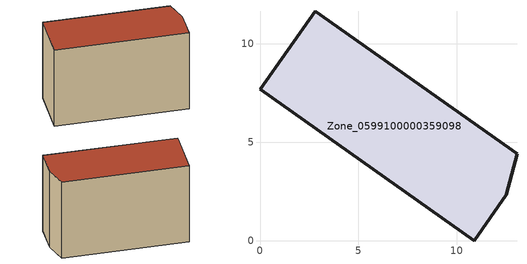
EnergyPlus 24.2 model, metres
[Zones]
Zone_0599100000359098
 floor ground (C_G): 13.05,4.41 12.52,2.33 10.87,0 0,7.68 2.8,11.65 z3.72
 wall outside (C_F): 12.52,2.33 13.05,4.41 2.8,11.65 0,7.68 10.87,0 12.52,2.33 z3.72:12.57
 roof outside (C_R): 13.05,4.41 2.8,11.65 0,7.68 10.87,0 12.52,2.33 z12.57
[BUILDING]
Pand.0599100000359098: North Axis=0; Terrain=City; Loads Convergence Tolerance Value=0.04; Temperature Convergence Tolerance Value=0.4; Solar Distribution=FullExterior; Maximum Number of Warmup Days=25; Minimum Number of Warmup Days=1
[Site:Location]
Rotterdam.The.Hague.AP_ZH_NLD Design_Conditions: Latitude=51.96; Longitude=4.45; Time Zone=1; Elevation=-4.5
[SITE:GROUNDTEMPERATURE:BUILDINGSURFACE]
18, 18, 18, 18, 18, 18, 18, 18, 18, 18, 18, 18
[MATERIAL] Thermal Absorptance=0.9; Solar Absorptance=0.7; Visible Absorptance=0.7
Name | Roughness | Thickness | Conductivity | Density | Specific Heat
G.TI.1992-2005 | MediumSmooth | 0.15 | 0.06 | 540 | 1210
F.TI.1992-2005 | Rough | 0.3 | 0.12 | 1920 | 840
R.TI.1992-2005 | MediumRough | 0.2 | 0.08 | 1500 | 1000
[CONSTRUCTION]
C_G: G.TI.1992-2005
C_F: F.TI.1992-2005
C_R: R.TI.1992-2005
[ZONE]
Zone_0599100000359098: Type=1; Multiplier=1; Ceiling Height=Autocalculate; Volume=Autocalculate; Floor Area=autocalculate; Part of Total Floor Area=Yes
[ZONEINFILTRATION:DESIGNFLOWRATE]
Infil_Zone_0599100000359098: Zone or ZoneList or Space or SpaceList=Zone_0599100000359098; Schedule=AlwaysOn; Design Flow Rate Calculation Method=Flow/Area; Flow Rate per Floor Area=0.0015; Constant Term Coefficient=1; Temperature Term Coefficient=0; Velocity Term Coefficient=0; Velocity Squared Term Coefficient=0
[HVACTEMPLATE:ZONE:IDEALLOADSAIRSYSTEM]
Zone_0599100000359098: Maximum Heating Supply Air Temperature=50; Minimum Cooling Supply Air Temperature=13; Maximum Heating Supply Air Humidity Ratio=0.0156; Minimum Cooling Supply Air Humidity Ratio=0.0077; Heating Limit=NoLimit; Cooling Limit=NoLimit; Dehumidification Control Type=ConstantSensibleHeatRatio; Cooling Sensible Heat Ratio=0.7; Dehumidification Setpoint=60; Humidification Control Type=None; Humidification Setpoint=30; Outdoor Air Method=None; Outdoor Air Flow Rate per Person=0.00944; Outdoor Air Flow Rate per Zone Floor Area=0; Outdoor Air Flow Rate per Zone=0; Demand Controlled Ventilation Type=None; Outdoor Air Economizer Type=NoEconomizer; Heat Recovery Type=None; Sensible Heat Recovery Effectiveness=0.7; Latent Heat Recovery Effectiveness=0.65
[ZONECONTROL:THERMOSTAT]
ThermostatControl_Zone_0599100000359098: Zone or ZoneList=Zone_0599100000359098; Control Type Schedule=DualSetpointControlType; Control 1=Thermostat_Zone_0599100000359098; Temperature Difference Between Cutout And Setpoint=0
[THERMOSTATSETPOINT:DUALSETPOINT]
Thermostat_Zone_0599100000359098: Heating Setpoint Temperature Schedule=HeatingSetpoint_Zone_0599100000359098; Cooling Setpoint Temperature Schedule=CoolingSetpoint_Zone_0599100000359098
[SCHEDULE:COMPACT]
HeatingSetpoint_Zone_0599100000359098: Through: 12/31, For: AllDays, Until: 24:00, 21
CoolingSetpoint_Zone_0599100000359098: Through: 12/31, For: AllDays, Until: 24:00, 24
DualSetpointControlType: Through: 12/31, For: AllDays, Until: 24:00, 4
AlwaysOn: Through: 12/31, For: AllDays, Until: 24:00, 1
